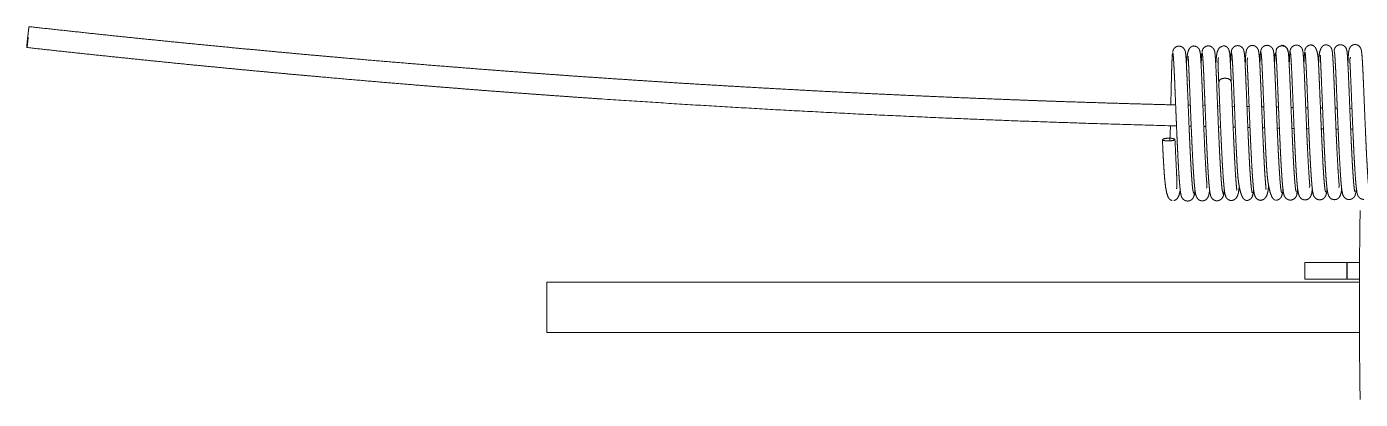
# Paper-space layout 'A3_1' of a CAD drawing. Header units: millimetres. Extents: x 0 to 420, y 0 to 297.
# Drawn here: x 267.99 to 299.79, y 137.01 to 145.9 of the extents above; entities that cross this region are included whole.
import ezdxf

# ---------------------------------------------------------------- set-up
doc = ezdxf.new("R2010")
doc.units = ezdxf.units.MM
doc.layers.add('170', color=7, linetype='Continuous', true_color=0xffffff)

psp = doc.layouts.new('A3_1')

# ---------------------------------------------------------------- linework, layer by layer
at = {"layer": '170', "color": 155, "linetype": 'Continuous', "lineweight": 13}
for p, q in [((298.473, 145.337), (298.471, 145.339)), ((299.17, 145.339), (299.17, 145.339)), ((295.323, 145.308), (295.321, 145.311)), ((296.02, 145.312), (296.02, 145.312)), ((297.421, 145.273), (297.418, 145.303)), ((297.76, 145.271), (297.756, 145.227)), ((297.761, 145.214), (297.768, 145.27)), ((297.771, 145.275), (297.776, 145.265)), ((298.067, 145.325), (298.066, 145.328)), ((298.124, 145.263), (298.117, 145.309)), ((295.737, 144.024), (295.686, 144.025)), ((296.088, 144.015), (296.037, 144.016)), ((296.438, 144.007), (296.387, 144.008)), ((296.789, 143.999), (296.737, 144.001)), ((297.49, 143.985), (297.438, 143.986)), ((297.84, 143.979), (297.789, 143.98)), ((298.19, 143.972), (298.139, 143.973)), ((298.54, 143.967), (298.49, 143.967)), ((298.891, 143.961), (298.84, 143.962)), ((299.241, 143.956), (299.19, 143.957)), ((299.592, 143.951), (299.54, 143.952)), ((295.261, 143.537), (295.251, 143.175)), ((295.707, 143.524), (295.758, 143.523)), ((296.057, 143.516), (296.109, 143.515)), ((296.408, 143.508), (296.459, 143.506)), ((296.758, 143.5), (296.81, 143.499)), ((297.109, 143.493), (297.16, 143.492)), ((297.459, 143.486), (297.511, 143.485)), ((297.809, 143.479), (297.86, 143.478)), ((298.159, 143.473), (298.211, 143.472)), ((298.51, 143.467), (298.555, 143.466)), ((298.86, 143.462), (298.912, 143.461)), ((299.211, 143.457), (299.262, 143.456)), ((299.561, 143.452), (299.612, 143.451)), ((296.514, 141.933), (296.517, 141.902)), ((299.661, 141.884), (299.663, 141.883)), ((299.686, 141.941), (299.698, 142.04)), ((298.47, 139.874), (298.47, 140.274)), ((299.268, 140.274), (298.668, 140.274)), ((299.468, 140.274), (299.468, 139.874)), ((299.47, 140.274), (299.477, 140.274)), ((299.478, 139.874), (299.478, 140.274)), ((299.678, 140.274), (299.773, 140.274)), ((299.771, 139.808), (280.394, 139.808)), ((299.268, 139.874), (298.668, 139.874)), ((299.477, 139.874), (299.47, 139.874)), ((299.771, 139.874), (299.678, 139.874)), ((280.394, 138.607), (299.771, 138.607))]:
    psp.add_line(p, q, dxfattribs=at)
for points, knots in [([(268.014, 145.651), (268.02, 145.697), (268.025, 145.743), (268.03, 145.787), (268.035, 145.827), (268.039, 145.859), (268.041, 145.882), (268.043, 145.895), (268.044, 145.899)], [0, 0, 0.185729, 0.369383, 0.546938, 0.706613, 0.836159, 0.929338, 0.982984, 1, 1]), ([(295.387, 144.032), (294.928, 144.045), (294.419, 144.059), (293.91, 144.074), (293.303, 144.093), (292.696, 144.113), (291.986, 144.138), (291.276, 144.165), (290.12, 144.211), (288.965, 144.262), (287.872, 144.314), (286.779, 144.369), (285.75, 144.425), (284.721, 144.484), (283.754, 144.542), (282.787, 144.604), (281.882, 144.664), (280.977, 144.726), (280.66, 144.749), (279.99, 144.797), (279.637, 144.824), (279.219, 144.855), (278.802, 144.887), (278.32, 144.925), (277.839, 144.963), (277.292, 145.007), (276.746, 145.053), (276.136, 145.104), (275.526, 145.157), (274.724, 145.228), (273.922, 145.301), (273.031, 145.385), (272.141, 145.471), (271.161, 145.569), (270.181, 145.669), (269.113, 145.783), (268.044, 145.899)], [0, 0, 0.016756, 0.035324, 0.053892, 0.076046, 0.098201, 0.124121, 0.15004, 0.192227, 0.234414, 0.274322, 0.314229, 0.351823, 0.389417, 0.424753, 0.46009, 0.49319, 0.52629, 0.537884, 0.562387, 0.575297, 0.590565, 0.605834, 0.623461, 0.641088, 0.661074, 0.68106, 0.703405, 0.72575, 0.755114, 0.784477, 0.81712, 0.849761, 0.885681, 0.921601, 0.9608, 1, 1]), ([(267.989, 145.402), (267.99, 145.42), (267.992, 145.443), (267.996, 145.475), (268, 145.515), (268.004, 145.559), (268.009, 145.605), (268.014, 145.651)], [0, 0, 0.070026, 0.163039, 0.292529, 0.452275, 0.629991, 0.81392, 1, 1]), ([(267.989, 145.402), (269.009, 145.291), (270.03, 145.183), (270.951, 145.088), (271.873, 144.995), (272.695, 144.915), (273.517, 144.837), (274.24, 144.77), (274.964, 144.705), (275.588, 144.65), (276.212, 144.596), (276.736, 144.552), (277.261, 144.508), (277.981, 144.45), (278.702, 144.393), (279.434, 144.337), (280.165, 144.283), (280.91, 144.23), (281.654, 144.178), (283.686, 144.046), (285.718, 143.926), (287.753, 143.819), (289.789, 143.725), (291.517, 143.655), (293.245, 143.595), (295.407, 143.532)], [0, 0, 0.03733, 0.074659, 0.10835, 0.142042, 0.172096, 0.202151, 0.228569, 0.254988, 0.277769, 0.300551, 0.319697, 0.338842, 0.365146, 0.39145, 0.418137, 0.444824, 0.471974, 0.499124, 0.573172, 0.647219, 0.721362, 0.795505, 0.858414, 0.921323, 1, 1]), ([(268.001, 145.402), (268.002, 145.42), (268.004, 145.443), (268.007, 145.475), (268.012, 145.515), (268.016, 145.559), (268.021, 145.605), (268.026, 145.651)], [0, 0, 0.070027, 0.163033, 0.292532, 0.452271, 0.629997, 0.813918, 1, 1]), ([(295.469, 145.435), (295.454, 145.435), (295.44, 145.433), (295.425, 145.429), (295.411, 145.424), (295.385, 145.41), (295.362, 145.391), (295.351, 145.38), (295.343, 145.369), (295.335, 145.356), (295.329, 145.342), (295.321, 145.314), (295.318, 145.284)], [0, 0, 0.062512, 0.124495, 0.187032, 0.24975, 0.375275, 0.500611, 0.563019, 0.625382, 0.687674, 0.749783, 0.873176, 1, 1]), ([(295.623, 145.268), (295.619, 145.303), (295.61, 145.334), (295.594, 145.363), (295.574, 145.388), (295.55, 145.409), (295.523, 145.424), (295.494, 145.432), (295.463, 145.435)], [0, 0, 0.135093, 0.262836, 0.390562, 0.516095, 0.640973, 0.761912, 0.879934, 1, 1]), ([(295.819, 145.439), (295.783, 145.432), (295.752, 145.416), (295.725, 145.39), (295.703, 145.356), (295.674, 145.275), (295.658, 145.178), (295.65, 145.077), (295.645, 144.967), (295.645, 144.966)], [0, 0, 0.066608, 0.1317, 0.199657, 0.273809, 0.431663, 0.610327, 0.79668, 0.996633, 1, 1]), ([(295.967, 145.29), (295.963, 145.32), (295.955, 145.348), (295.948, 145.362), (295.941, 145.374), (295.931, 145.386), (295.921, 145.397), (295.898, 145.415), (295.871, 145.428), (295.857, 145.433), (295.843, 145.437), (295.828, 145.438), (295.813, 145.439)], [0, 0, 0.126887, 0.250368, 0.312453, 0.37479, 0.437169, 0.499585, 0.624877, 0.750327, 0.813052, 0.87554, 0.937488, 1, 1]), ([(296.169, 145.442), (296.139, 145.439), (296.111, 145.431), (296.084, 145.417), (296.061, 145.398), (296.051, 145.387), (296.042, 145.375), (296.034, 145.362), (296.028, 145.349), (296.019, 145.32), (296.017, 145.29)], [0, 0, 0.126335, 0.249038, 0.373947, 0.499816, 0.562299, 0.624741, 0.687067, 0.749312, 0.872834, 1, 1]), ([(296.324, 145.266), (296.32, 145.303), (296.311, 145.336), (296.295, 145.366), (296.275, 145.393), (296.25, 145.414), (296.223, 145.43), (296.194, 145.439), (296.163, 145.442)], [0, 0, 0.138425, 0.268619, 0.397977, 0.523881, 0.647975, 0.767253, 0.882906, 1, 1]), ([(296.5, 145.432), (296.449, 145.411), (296.409, 145.369), (296.379, 145.296), (296.361, 145.205), (296.352, 145.115), (296.347, 145.02), (296.345, 144.971)], [0, 0, 0.105732, 0.217708, 0.369039, 0.548452, 0.722659, 0.905375, 1, 1]), ([(296.668, 145.297), (296.664, 145.327), (296.656, 145.355), (296.649, 145.368), (296.641, 145.381), (296.632, 145.393), (296.622, 145.403), (296.598, 145.422), (296.571, 145.435), (296.543, 145.443), (296.513, 145.446)], [0, 0, 0.12693, 0.250332, 0.312522, 0.374873, 0.437218, 0.499725, 0.625575, 0.750632, 0.87349, 1, 1]), ([(296.869, 145.448), (296.839, 145.445), (296.81, 145.436), (296.784, 145.422), (296.76, 145.402), (296.741, 145.379), (296.726, 145.352), (296.718, 145.323), (296.715, 145.292)], [0, 0, 0.125059, 0.246876, 0.370808, 0.496798, 0.621899, 0.746791, 0.870627, 1, 1]), ([(297.02, 145.295), (297.016, 145.326), (297.007, 145.355), (296.992, 145.381), (296.973, 145.404), (296.949, 145.423), (296.922, 145.437), (296.893, 145.445), (296.863, 145.448)], [0, 0, 0.129227, 0.253025, 0.377892, 0.50294, 0.628979, 0.752985, 0.874872, 1, 1]), ([(297.219, 145.451), (297.202, 145.45), (297.186, 145.448), (297.171, 145.444), (297.158, 145.438), (297.132, 145.423), (297.113, 145.406), (297.082, 145.359), (297.069, 145.309), (297.059, 145.236), (297.053, 145.151), (297.046, 144.975)], [0, 0, 0.030269, 0.058117, 0.086298, 0.11227, 0.165361, 0.210506, 0.312071, 0.403088, 0.534635, 0.687292, 1, 1]), ([(297.54, 142.013), (297.543, 142.027), (297.538, 142.081), (297.531, 142.165), (297.523, 142.268), (297.514, 142.39), (297.506, 142.523), (297.498, 142.671), (297.49, 142.824), (297.482, 142.986), (297.474, 143.152), (297.466, 143.323), (297.459, 143.497), (297.444, 143.846), (297.431, 144.184), (297.417, 144.504), (297.411, 144.653), (297.404, 144.799), (297.398, 144.931), (297.391, 145.054), (297.384, 145.158), (297.376, 145.24), (297.366, 145.311), (297.352, 145.36), (297.32, 145.407), (297.3, 145.424), (297.275, 145.439), (297.261, 145.444), (297.246, 145.448), (297.23, 145.45), (297.213, 145.451)], [0, 0, 0.004189, 0.019532, 0.04327, 0.072676, 0.107186, 0.144937, 0.186874, 0.230246, 0.276288, 0.323407, 0.371893, 0.421182, 0.52015, 0.616051, 0.706561, 0.748888, 0.790185, 0.82775, 0.862615, 0.892092, 0.915588, 0.935899, 0.950276, 0.966468, 0.973681, 0.982143, 0.986281, 0.990761, 0.995194, 1, 1]), ([(297.569, 145.455), (297.538, 145.451), (297.51, 145.442), (297.483, 145.428), (297.459, 145.408), (297.44, 145.383), (297.425, 145.355), (297.417, 145.325), (297.413, 145.292)], [0, 0, 0.122755, 0.242923, 0.365353, 0.490886, 0.616057, 0.742316, 0.867893, 1, 1]), ([(297.721, 145.297), (297.717, 145.329), (297.708, 145.359), (297.693, 145.386), (297.673, 145.41), (297.649, 145.429), (297.622, 145.443), (297.593, 145.452), (297.563, 145.455)], [0, 0, 0.131231, 0.256296, 0.382131, 0.507311, 0.63298, 0.755956, 0.876541, 1, 1]), ([(297.777, 145.262), (297.791, 145.372), (297.846, 145.426), (297.92, 145.447)], [0, 0, 0.416301, 0.707712, 1, 1]), ([(298.063, 145.304), (298.06, 145.334), (298.052, 145.363), (298.045, 145.376), (298.038, 145.389), (298.029, 145.401), (298.019, 145.412), (297.995, 145.431), (297.969, 145.445), (297.941, 145.453), (297.911, 145.456)], [0, 0, 0.128046, 0.252536, 0.315036, 0.377592, 0.440171, 0.502717, 0.628342, 0.752877, 0.874709, 1, 1]), ([(297.92, 145.447), (297.92, 145.447), (297.995, 145.428), (298.051, 145.374), (298.071, 145.308)], [0, 0, 0.000092, 0.346204, 0.691487, 1, 1]), ([(298.269, 145.46), (298.238, 145.457), (298.209, 145.447), (298.182, 145.432), (298.158, 145.411), (298.139, 145.385), (298.124, 145.355), (298.115, 145.324), (298.112, 145.289)], [0, 0, 0.119393, 0.23693, 0.357513, 0.482174, 0.607731, 0.735815, 0.864079, 1, 1]), ([(298.417, 145.312), (298.414, 145.342), (298.405, 145.37), (298.398, 145.383), (298.391, 145.396), (298.382, 145.407), (298.371, 145.418), (298.348, 145.436), (298.321, 145.45), (298.307, 145.455), (298.292, 145.458), (298.278, 145.46), (298.263, 145.46)], [0, 0, 0.126775, 0.250123, 0.312205, 0.374508, 0.436898, 0.499299, 0.624659, 0.750158, 0.812922, 0.875452, 0.937443, 1, 1]), ([(298.573, 142.066), (298.584, 142.091), (298.584, 142.133), (298.579, 142.197), (298.573, 142.276), (298.567, 142.369), (298.554, 142.562), (298.542, 142.782), (298.532, 142.994), (298.521, 143.218), (298.512, 143.428), (298.507, 143.551), (298.495, 143.827), (298.482, 144.155), (298.467, 144.514), (298.46, 144.689), (298.451, 144.869), (298.443, 145.024), (298.435, 145.164), (298.427, 145.265), (298.423, 145.302), (298.419, 145.326), (298.413, 145.339)], [0, 0, 0.008326, 0.021392, 0.040871, 0.065077, 0.093365, 0.152405, 0.2194, 0.284018, 0.352387, 0.416332, 0.453906, 0.538215, 0.638236, 0.747674, 0.800953, 0.855853, 0.903233, 0.946049, 0.976769, 0.98808, 0.995585, 1, 1]), ([(298.619, 145.464), (298.604, 145.463), (298.589, 145.461), (298.575, 145.457), (298.561, 145.452), (298.535, 145.438), (298.511, 145.419), (298.501, 145.409), (298.492, 145.397), (298.485, 145.384), (298.478, 145.371), (298.47, 145.343), (298.468, 145.312)], [0, 0, 0.062661, 0.124611, 0.187121, 0.249893, 0.375364, 0.500782, 0.56313, 0.625519, 0.687784, 0.749902, 0.873267, 1, 1]), ([(298.966, 141.962), (298.959, 141.97), (298.953, 141.991), (298.948, 142.023), (298.937, 142.113), (298.926, 142.239), (298.916, 142.374), (298.906, 142.531), (298.898, 142.678), (298.89, 142.838), (298.883, 142.975), (298.876, 143.117), (298.871, 143.239), (298.865, 143.363), (298.855, 143.597), (298.845, 143.831), (298.837, 144.044), (298.827, 144.269), (298.817, 144.514), (298.812, 144.644), (298.806, 144.765), (298.801, 144.889), (298.795, 145.002), (298.789, 145.11), (298.779, 145.211), (298.761, 145.304), (298.73, 145.383), (298.708, 145.416), (298.681, 145.441), (298.649, 145.457), (298.613, 145.464)], [0, 0, 0.003115, 0.008996, 0.018179, 0.043347, 0.078581, 0.116426, 0.16032, 0.20143, 0.24593, 0.284107, 0.3238, 0.357899, 0.392608, 0.457781, 0.523086, 0.582516, 0.645336, 0.713715, 0.749984, 0.783787, 0.818295, 0.849879, 0.880253, 0.908329, 0.934913, 0.958445, 0.969611, 0.97992, 0.989835, 1, 1]), ([(298.969, 145.467), (298.933, 145.46), (298.901, 145.443), (298.875, 145.417), (298.853, 145.383), (298.823, 145.302), (298.807, 145.206), (298.795, 144.998)], [0, 0, 0.067229, 0.133065, 0.201691, 0.276626, 0.435871, 0.616752, 1, 1]), ([(299.118, 145.318), (299.115, 145.348), (299.106, 145.376), (299.099, 145.389), (299.091, 145.402), (299.082, 145.414), (299.072, 145.425), (299.048, 145.443), (299.021, 145.456), (298.993, 145.464), (298.963, 145.467)], [0, 0, 0.127032, 0.250497, 0.312671, 0.374999, 0.43744, 0.499876, 0.625838, 0.750803, 0.87359, 1, 1]), ([(299.277, 142.065), (299.286, 142.082), (299.286, 142.119), (299.282, 142.177), (299.276, 142.252), (299.269, 142.34), (299.257, 142.527), (299.245, 142.741), (299.234, 142.949), (299.224, 143.171), (299.219, 143.274), (299.214, 143.379), (299.204, 143.626), (299.191, 143.93), (299.177, 144.281), (299.169, 144.472), (299.162, 144.65), (299.153, 144.835), (299.145, 144.996), (299.137, 145.142), (299.129, 145.25), (299.125, 145.291), (299.121, 145.32), (299.114, 145.341)], [0, 0, 0.005786, 0.017071, 0.034619, 0.057441, 0.084417, 0.141434, 0.206761, 0.2703, 0.337905, 0.369464, 0.401416, 0.476496, 0.569426, 0.676177, 0.734449, 0.788805, 0.845133, 0.894141, 0.938933, 0.971844, 0.984454, 0.993302, 1, 1]), ([(299.319, 145.47), (299.289, 145.467), (299.261, 145.458), (299.234, 145.444), (299.211, 145.425), (299.191, 145.402), (299.177, 145.376), (299.169, 145.348), (299.166, 145.317)], [0, 0, 0.126241, 0.248846, 0.373518, 0.499725, 0.624776, 0.748934, 0.87201, 1, 1]), ([(299.47, 145.316), (299.466, 145.347), (299.457, 145.376), (299.443, 145.403), (299.423, 145.426), (299.399, 145.445), (299.372, 145.459), (299.343, 145.467), (299.313, 145.47)], [0, 0, 0.129597, 0.253623, 0.378653, 0.503755, 0.629685, 0.753453, 0.875137, 1, 1]), ([(299.666, 141.956), (299.657, 141.979), (299.648, 142.027), (299.64, 142.094), (299.631, 142.181), (299.624, 142.276), (299.616, 142.386), (299.609, 142.494), (299.602, 142.611), (299.596, 142.721), (299.59, 142.837), (299.585, 142.94), (299.58, 143.047), (299.575, 143.138), (299.571, 143.23), (299.564, 143.401), (299.559, 143.507), (299.549, 143.739), (299.538, 144.01), (299.526, 144.31), (299.52, 144.46), (299.513, 144.62), (299.507, 144.767), (299.5, 144.915), (299.493, 145.044), (299.486, 145.161), (299.48, 145.25), (299.473, 145.312), (299.467, 145.338)], [0, 0, 0.007267, 0.021855, 0.041666, 0.067457, 0.095616, 0.12794, 0.159938, 0.194653, 0.22708, 0.261224, 0.291707, 0.323182, 0.350083, 0.377474, 0.427896, 0.458997, 0.52761, 0.607632, 0.696045, 0.740483, 0.787578, 0.8311, 0.874783, 0.912889, 0.947543, 0.973836, 0.992216, 1, 1]), ([(299.669, 145.473), (299.653, 145.472), (299.639, 145.47), (299.625, 145.467), (299.613, 145.462), (299.589, 145.449), (299.57, 145.435), (299.539, 145.395), (299.524, 145.355), (299.513, 145.299), (299.507, 145.238), (299.502, 145.158), (299.498, 145.063), (299.495, 145)], [0, 0, 0.027483, 0.053108, 0.078902, 0.102956, 0.151671, 0.193812, 0.284394, 0.361695, 0.463376, 0.573538, 0.717329, 0.887325, 1, 1]), ([(299.99, 142.036), (299.992, 142.049), (299.988, 142.1), (299.981, 142.181), (299.973, 142.282), (299.965, 142.401), (299.957, 142.532), (299.949, 142.678), (299.94, 142.829), (299.932, 142.99), (299.925, 143.155), (299.917, 143.325), (299.91, 143.499), (299.895, 143.848), (299.881, 144.188), (299.868, 144.51), (299.861, 144.66), (299.855, 144.808), (299.848, 144.942), (299.841, 145.068), (299.834, 145.175), (299.827, 145.26), (299.816, 145.333), (299.802, 145.382), (299.77, 145.43), (299.75, 145.446), (299.724, 145.461), (299.711, 145.466), (299.695, 145.47), (299.68, 145.472), (299.663, 145.473)], [0, 0, 0.00384, 0.018451, 0.041371, 0.070107, 0.103922, 0.141159, 0.182454, 0.225316, 0.270889, 0.317728, 0.366049, 0.415307, 0.514402, 0.610765, 0.70194, 0.744576, 0.786419, 0.824551, 0.860309, 0.890692, 0.914966, 0.935793, 0.950297, 0.966495, 0.973692, 0.982149, 0.986277, 0.99076, 0.995193, 1, 1]), ([(295.31, 145.258), (295.3, 145.083), (295.296, 144.97), (295.291, 144.838), (295.288, 144.709), (295.284, 144.568), (295.281, 144.439), (295.278, 144.303), (295.273, 144.065), (295.272, 144.037)], [0, 0, 0.143689, 0.236154, 0.344233, 0.449905, 0.565508, 0.671144, 0.782334, 0.976768, 1, 1]), ([(295.322, 145.266), (295.327, 145.24), (295.332, 145.19), (295.337, 145.123), (295.343, 145.036), (295.348, 144.941), (295.353, 144.832), (295.358, 144.723), (295.364, 144.606), (295.368, 144.496), (295.373, 144.38), (295.382, 144.171), (295.389, 143.989), (295.396, 143.819), (295.405, 143.609), (295.415, 143.358), (295.422, 143.213), (295.428, 143.07), (295.436, 142.913), (295.443, 142.761), (295.452, 142.601), (295.461, 142.453), (295.47, 142.303), (295.48, 142.173), (295.491, 142.053), (295.501, 141.96), (295.513, 141.893), (295.524, 141.862)], [0, 0, 0.007603, 0.02237, 0.042066, 0.067632, 0.095531, 0.127638, 0.159458, 0.193967, 0.226179, 0.260042, 0.321346, 0.374912, 0.424662, 0.486243, 0.560071, 0.602545, 0.644276, 0.690547, 0.734966, 0.782052, 0.82562, 0.869415, 0.90778, 0.943185, 0.97054, 0.990335, 1, 1]), ([(295.818, 141.925), (295.8, 141.985), (295.79, 142.06), (295.78, 142.162), (295.772, 142.274), (295.763, 142.403), (295.755, 142.531), (295.747, 142.67), (295.74, 142.797), (295.734, 142.931), (295.728, 143.047), (295.723, 143.165), (295.714, 143.366), (295.705, 143.571), (295.698, 143.753), (295.687, 144.018), (295.679, 144.214), (295.668, 144.465), (295.663, 144.598), (295.656, 144.752), (295.649, 144.891), (295.642, 145.034), (295.635, 145.148), (295.631, 145.198), (295.628, 145.239), (295.624, 145.271), (295.62, 145.292)], [0, 0, 0.018639, 0.040918, 0.07126, 0.104488, 0.14305, 0.18084, 0.222081, 0.259883, 0.299593, 0.333875, 0.369038, 0.428756, 0.489496, 0.543504, 0.622027, 0.680191, 0.754379, 0.793885, 0.839684, 0.880884, 0.923214, 0.957017, 0.972044, 0.98409, 0.993753, 1, 1]), ([(295.691, 145.191), (295.688, 145.182), (295.688, 145.163), (295.689, 145.136), (295.693, 145.056), (295.698, 144.956), (295.704, 144.835), (295.71, 144.702), (295.716, 144.554), (295.729, 144.242), (295.742, 143.909), (295.757, 143.563), (295.764, 143.389), (295.772, 143.217), (295.779, 143.049), (295.787, 142.887), (295.795, 142.727), (295.803, 142.576), (295.812, 142.43), (295.821, 142.296), (295.831, 142.171), (295.841, 142.063), (295.851, 141.974), (295.865, 141.897), (295.883, 141.841), (295.917, 141.79), (295.938, 141.771), (295.964, 141.756), (295.993, 141.747), (296.028, 141.743)], [0, 0, 0.002649, 0.008027, 0.015774, 0.038241, 0.066552, 0.100803, 0.138369, 0.180186, 0.268387, 0.362297, 0.460068, 0.509142, 0.557639, 0.605039, 0.650945, 0.696079, 0.738667, 0.780058, 0.81781, 0.853217, 0.883813, 0.909178, 0.931394, 0.947813, 0.96518, 0.973035, 0.981731, 0.990228, 1, 1]), ([(296.122, 142.045), (296.134, 142.075), (296.134, 142.12), (296.129, 142.186), (296.122, 142.266), (296.116, 142.36), (296.104, 142.556), (296.092, 142.777), (296.081, 142.991), (296.071, 143.216), (296.066, 143.321), (296.056, 143.549), (296.045, 143.826), (296.031, 144.152), (296.017, 144.51), (296.009, 144.684), (296.001, 144.862), (295.993, 145.015), (295.984, 145.152), (295.977, 145.249), (295.972, 145.285), (295.968, 145.308), (295.963, 145.32)], [0, 0, 0.009879, 0.023682, 0.043817, 0.068355, 0.096971, 0.156605, 0.224187, 0.289338, 0.358051, 0.389917, 0.459638, 0.543772, 0.64337, 0.752312, 0.805368, 0.859783, 0.906439, 0.948192, 0.977896, 0.988863, 0.996081, 1, 1]), ([(296.011, 145.268), (296.008, 145.241), (296.003, 145.16), (295.998, 145.05), (295.995, 144.971)], [0, 0, 0.090729, 0.365828, 0.736628, 1, 1]), ([(296.02, 145.273), (296.025, 145.256), (296.03, 145.215), (296.035, 145.156), (296.041, 145.076), (296.046, 144.988), (296.051, 144.885), (296.056, 144.782), (296.061, 144.669), (296.066, 144.562), (296.07, 144.449), (296.079, 144.244), (296.086, 144.064), (296.093, 143.896), (296.102, 143.688), (296.112, 143.436), (296.119, 143.29), (296.125, 143.147), (296.132, 142.987), (296.14, 142.833), (296.149, 142.668), (296.157, 142.515), (296.167, 142.36), (296.176, 142.224), (296.187, 142.096), (296.198, 141.995), (296.209, 141.919), (296.22, 141.876)], [0, 0, 0.005159, 0.017441, 0.034915, 0.05827, 0.084171, 0.114437, 0.144858, 0.178165, 0.209492, 0.242568, 0.302823, 0.355755, 0.405112, 0.466478, 0.540471, 0.583261, 0.625444, 0.672443, 0.717815, 0.766207, 0.811287, 0.856797, 0.896985, 0.934605, 0.964397, 0.987142, 1, 1]), ([(296.517, 141.937), (296.501, 141.982), (296.492, 142.048), (296.482, 142.143), (296.474, 142.248), (296.465, 142.373), (296.457, 142.496), (296.45, 142.631), (296.443, 142.755), (296.436, 142.887), (296.431, 143.001), (296.425, 143.118), (296.416, 143.318), (296.407, 143.522), (296.392, 143.885), (296.385, 144.055), (296.376, 144.28), (296.365, 144.559), (296.358, 144.717), (296.351, 144.861), (296.344, 145.009), (296.337, 145.129), (296.333, 145.184), (296.329, 145.229), (296.325, 145.266), (296.322, 145.291)], [0, 0, 0.0142, 0.034265, 0.062496, 0.093981, 0.130988, 0.167623, 0.207891, 0.245039, 0.284218, 0.318165, 0.353081, 0.412571, 0.473335, 0.581368, 0.631809, 0.698772, 0.781823, 0.828979, 0.871653, 0.915865, 0.951706, 0.967971, 0.981293, 0.992343, 1, 1]), ([(296.41, 145.16), (296.406, 145.153), (296.401, 145.133), (296.398, 145.106), (296.397, 145.062), (296.398, 145.007), (296.401, 144.929), (296.404, 144.838), (296.409, 144.718), (296.415, 144.582)], [0, 0, 0.015439, 0.049698, 0.09733, 0.17267, 0.26715, 0.401881, 0.559293, 0.766037, 1, 1]), ([(296.714, 144.578), (296.709, 144.68), (296.705, 144.775), (296.697, 144.943), (296.69, 145.081), (296.682, 145.189), (296.676, 145.266), (296.664, 145.321)], [0, 0, 0.137368, 0.264319, 0.490355, 0.675115, 0.821396, 0.925442, 1, 1]), ([(296.718, 145.314), (296.713, 145.295), (296.708, 145.25), (296.704, 145.186), (296.7, 145.102), (296.695, 144.977)], [0, 0, 0.057172, 0.19104, 0.380007, 0.629595, 1, 1]), ([(296.72, 145.276), (296.731, 145.214), (296.737, 145.137), (296.744, 145.031), (296.75, 144.913), (296.756, 144.776), (296.762, 144.642), (296.769, 144.497), (296.78, 144.226), (296.79, 143.986), (296.809, 143.518), (296.82, 143.274), (296.83, 143.036), (296.836, 142.918), (296.842, 142.804), (296.848, 142.685), (296.854, 142.57), (296.863, 142.439), (296.873, 142.314), (296.889, 142.178), (296.909, 142.056), (296.939, 141.936), (296.975, 141.842), (296.998, 141.804), (297.023, 141.777), (297.04, 141.766), (297.058, 141.762)], [0, 0, 0.017571, 0.039069, 0.068809, 0.101826, 0.140319, 0.177901, 0.218697, 0.294516, 0.361811, 0.492976, 0.561425, 0.627955, 0.661023, 0.693076, 0.726425, 0.758601, 0.79554, 0.830582, 0.869016, 0.903588, 0.938227, 0.96629, 0.978883, 0.989056, 0.99479, 1, 1]), ([(297.215, 141.933), (297.207, 141.959), (297.198, 142.01), (297.189, 142.08), (297.181, 142.17), (297.173, 142.267), (297.165, 142.377), (297.158, 142.486), (297.151, 142.605), (297.145, 142.715), (297.139, 142.832), (297.134, 142.936), (297.129, 143.044), (297.125, 143.135), (297.12, 143.228), (297.113, 143.4), (297.104, 143.611), (297.093, 143.863), (297.082, 144.149), (297.069, 144.455), (297.062, 144.614), (297.056, 144.761), (297.049, 144.907), (297.043, 145.034), (297.036, 145.148), (297.029, 145.234), (297.022, 145.293), (297.016, 145.317)], [0, 0, 0.00802, 0.023441, 0.044159, 0.070762, 0.099401, 0.132069, 0.164292, 0.199261, 0.231925, 0.266323, 0.297072, 0.328769, 0.355832, 0.383341, 0.433902, 0.496269, 0.570697, 0.655039, 0.745301, 0.792113, 0.835397, 0.87869, 0.916218, 0.949905, 0.975162, 0.992756, 1, 1]), ([(297.105, 145.153), (297.092, 145.112), (297.093, 145.048), (297.098, 144.956), (297.103, 144.846), (297.109, 144.721), (297.114, 144.601), (297.125, 144.354), (297.134, 144.122), (297.143, 143.905), (297.157, 143.567), (297.167, 143.336), (297.172, 143.212), (297.178, 143.09), (297.185, 142.948), (297.192, 142.81), (297.2, 142.648), (297.209, 142.497), (297.219, 142.334), (297.23, 142.192), (297.242, 142.055), (297.255, 141.953), (297.262, 141.913), (297.268, 141.885), (297.282, 141.865)], [0, 0, 0.013188, 0.032724, 0.060634, 0.093857, 0.131656, 0.168185, 0.242982, 0.313535, 0.379177, 0.481704, 0.551899, 0.589385, 0.62625, 0.669557, 0.711391, 0.760502, 0.8062, 0.85571, 0.898972, 0.940625, 0.971746, 0.984055, 0.992775, 1, 1]), ([(297.416, 145.315), (297.411, 145.287), (297.406, 145.233), (297.402, 145.162), (297.398, 145.07), (297.395, 144.981)], [0, 0, 0.084546, 0.245584, 0.459407, 0.732725, 1, 1]), ([(297.421, 145.277), (297.43, 145.234), (297.436, 145.167), (297.442, 145.072), (297.448, 144.962), (297.454, 144.832), (297.46, 144.704), (297.466, 144.563), (297.472, 144.434), (297.482, 144.182), (297.496, 143.832), (297.506, 143.597), (297.516, 143.351), (297.527, 143.112), (297.533, 142.992), (297.538, 142.875), (297.545, 142.752), (297.551, 142.634), (297.56, 142.495), (297.57, 142.364), (297.586, 142.218), (297.607, 142.088), (297.637, 141.958), (297.674, 141.857), (297.697, 141.814), (297.722, 141.784), (297.739, 141.773), (297.756, 141.769)], [0, 0, 0.012324, 0.030981, 0.057975, 0.088716, 0.125212, 0.161384, 0.200995, 0.2372, 0.308048, 0.406418, 0.472446, 0.541333, 0.608692, 0.642381, 0.67518, 0.709703, 0.743104, 0.782112, 0.819106, 0.860227, 0.897202, 0.934621, 0.964915, 0.978532, 0.989328, 0.99496, 1, 1]), ([(297.917, 141.939), (297.908, 141.958), (297.9, 142.002), (297.891, 142.066), (297.883, 142.15), (297.875, 142.242), (297.868, 142.347), (297.861, 142.453), (297.854, 142.567), (297.848, 142.675), (297.842, 142.79), (297.836, 142.892), (297.831, 142.998), (297.827, 143.089), (297.823, 143.181), (297.815, 143.352), (297.811, 143.457), (297.801, 143.689), (297.79, 143.96), (297.784, 144.103), (297.771, 144.413), (297.764, 144.575), (297.758, 144.725), (297.751, 144.876), (297.744, 145.008), (297.737, 145.129), (297.731, 145.221), (297.724, 145.288), (297.718, 145.32)], [0, 0, 0.006081, 0.019498, 0.038429, 0.063302, 0.090453, 0.121733, 0.152836, 0.186812, 0.218734, 0.252485, 0.282769, 0.314071, 0.34086, 0.368146, 0.418432, 0.44946, 0.518018, 0.598128, 0.640223, 0.731815, 0.779614, 0.824046, 0.868736, 0.907789, 0.943294, 0.970495, 0.990363, 1, 1]), ([(297.758, 145.252), (297.752, 145.161), (297.747, 145.038), (297.745, 144.993)], [0, 0, 0.352072, 0.827192, 1, 1]), ([(297.781, 145.203), (297.772, 145.217), (297.763, 145.24), (297.759, 145.265)], [0, 0, 0.248439, 0.622014, 1, 1]), ([(297.776, 145.263), (297.781, 145.233), (297.786, 145.178), (297.79, 145.106), (297.796, 145.014), (297.801, 144.915), (297.806, 144.802), (297.811, 144.691), (297.821, 144.46), (297.83, 144.238), (297.838, 144.039), (297.845, 143.861), (297.853, 143.67), (297.863, 143.438), (297.868, 143.313), (297.875, 143.169), (297.881, 143.028), (297.889, 142.873), (297.896, 142.725), (297.905, 142.569), (297.914, 142.424), (297.924, 142.28), (297.933, 142.154), (297.944, 142.042), (297.955, 141.957), (297.966, 141.9), (297.978, 141.879)], [0, 0, 0.008879, 0.025136, 0.046488, 0.073667, 0.102913, 0.136143, 0.16885, 0.237065, 0.302392, 0.361165, 0.413802, 0.470192, 0.538485, 0.575422, 0.617815, 0.659299, 0.705072, 0.748766, 0.795016, 0.837649, 0.880319, 0.917341, 0.950736, 0.975771, 0.992979, 1, 1]), ([(298.268, 141.95), (298.25, 142.004), (298.241, 142.075), (298.231, 142.173), (298.222, 142.283), (298.213, 142.412), (298.206, 142.538), (298.198, 142.676), (298.191, 142.802), (298.185, 142.934), (298.179, 143.049), (298.174, 143.167), (298.165, 143.368), (298.156, 143.573), (298.148, 143.755), (298.137, 144.021), (298.129, 144.218), (298.119, 144.471), (298.113, 144.606), (298.106, 144.763), (298.099, 144.905), (298.091, 145.054), (298.084, 145.174), (298.08, 145.229), (298.076, 145.273), (298.071, 145.309), (298.067, 145.332)], [0, 0, 0.016701, 0.037822, 0.067091, 0.099642, 0.137617, 0.174906, 0.215567, 0.252776, 0.29194, 0.325805, 0.36062, 0.419914, 0.480301, 0.534155, 0.612605, 0.670876, 0.745423, 0.785198, 0.831596, 0.873611, 0.917502, 0.953126, 0.969188, 0.98222, 0.992871, 1, 1]), ([(298.114, 145.312), (298.109, 145.276), (298.105, 145.214), (298.101, 145.135), (298.097, 145.037), (298.095, 144.986)], [0, 0, 0.112044, 0.302051, 0.54298, 0.844199, 1, 1]), ([(298.123, 145.272), (298.125, 145.269), (298.128, 145.254), (298.132, 145.226), (298.138, 145.143), (298.145, 145.019), (298.152, 144.882), (298.16, 144.72), (298.166, 144.569), (298.179, 144.267), (298.19, 143.985), (298.202, 143.699), (298.214, 143.402), (298.221, 143.253), (298.228, 143.103), (298.235, 142.958), (298.242, 142.814), (298.249, 142.677), (298.256, 142.545), (298.264, 142.421), (298.272, 142.303), (298.28, 142.197), (298.289, 142.102), (298.298, 142.019), (298.308, 141.953), (298.322, 141.893), (298.341, 141.848), (298.374, 141.805), (298.394, 141.79), (298.419, 141.777), (298.446, 141.77), (298.478, 141.766)], [0, 0, 0.000984, 0.005232, 0.013057, 0.036338, 0.07081, 0.108896, 0.153708, 0.195607, 0.279628, 0.357995, 0.437458, 0.519935, 0.561267, 0.602871, 0.643333, 0.68324, 0.721286, 0.758168, 0.792609, 0.825239, 0.854727, 0.881453, 0.904563, 0.923064, 0.940106, 0.953756, 0.968699, 0.975804, 0.983587, 0.99129, 1, 1]), ([(298.46, 145.285), (298.45, 145.11), (298.445, 144.995)], [0, 0, 0.605665, 1, 1]), ([(298.471, 145.294), (298.476, 145.27), (298.482, 145.221), (298.487, 145.154), (298.492, 145.068), (298.498, 144.973), (298.503, 144.863), (298.508, 144.755), (298.513, 144.638), (298.518, 144.529), (298.523, 144.414), (298.531, 144.205), (298.539, 144.023), (298.546, 143.853), (298.554, 143.643), (298.565, 143.391), (298.571, 143.246), (298.578, 143.104), (298.585, 142.946), (298.593, 142.795), (298.601, 142.634), (298.61, 142.486), (298.62, 142.336), (298.63, 142.205), (298.64, 142.084), (298.651, 141.99), (298.662, 141.923), (298.673, 141.892)], [0, 0, 0.007245, 0.02178, 0.041379, 0.066891, 0.09476, 0.126791, 0.158492, 0.192868, 0.224959, 0.258728, 0.319917, 0.373488, 0.42328, 0.484918, 0.558822, 0.601326, 0.64309, 0.689378, 0.733797, 0.780943, 0.824611, 0.868624, 0.907257, 0.942864, 0.970374, 0.990298, 1, 1]), ([(298.84, 145.22), (298.837, 145.212), (298.837, 145.193), (298.839, 145.166), (298.843, 145.087), (298.848, 144.987), (298.853, 144.866), (298.859, 144.734), (298.865, 144.587), (298.878, 144.275), (298.892, 143.943), (298.906, 143.597), (298.914, 143.423), (298.921, 143.251), (298.929, 143.083), (298.937, 142.92), (298.945, 142.76), (298.953, 142.61), (298.962, 142.463), (298.971, 142.328), (298.981, 142.202), (298.991, 142.093), (299.001, 142.004), (299.015, 141.926), (299.033, 141.871), (299.067, 141.819), (299.087, 141.8), (299.114, 141.785), (299.143, 141.777), (299.177, 141.772)], [0, 0, 0.002535, 0.007811, 0.015469, 0.03781, 0.066065, 0.100183, 0.137555, 0.179131, 0.267012, 0.360871, 0.458728, 0.507837, 0.556397, 0.603834, 0.649763, 0.694919, 0.737532, 0.779082, 0.817054, 0.852718, 0.883564, 0.909099, 0.931361, 0.947796, 0.965138, 0.973006, 0.981715, 0.990221, 1, 1]), ([(299.17, 145.301), (299.175, 145.287), (299.18, 145.247), (299.185, 145.188), (299.19, 145.108), (299.195, 145.02), (299.201, 144.917), (299.206, 144.814), (299.211, 144.702), (299.215, 144.596), (299.22, 144.484), (299.228, 144.28), (299.232, 144.191), (299.239, 144.016), (299.247, 143.828), (299.251, 143.723), (299.262, 143.471), (299.268, 143.325), (299.274, 143.181), (299.282, 143.022), (299.289, 142.868), (299.298, 142.704), (299.307, 142.55), (299.316, 142.394), (299.326, 142.256), (299.337, 142.127), (299.347, 142.026), (299.358, 141.949), (299.37, 141.908)], [0, 0, 0.004427, 0.016296, 0.033688, 0.05711, 0.083163, 0.113454, 0.1437, 0.176769, 0.207835, 0.240723, 0.300792, 0.327018, 0.378403, 0.433972, 0.46487, 0.539052, 0.58189, 0.624129, 0.671104, 0.71639, 0.764799, 0.80999, 0.85592, 0.896654, 0.934616, 0.964587, 0.98738, 1, 1]), ([(299.559, 145.171), (299.544, 145.139), (299.542, 145.092), (299.545, 145.022), (299.55, 144.939), (299.554, 144.843), (299.563, 144.644), (299.573, 144.421), (299.581, 144.207), (299.595, 143.877), (299.604, 143.649), (299.616, 143.374), (299.623, 143.224), (299.631, 143.048), (299.639, 142.879), (299.649, 142.692), (299.659, 142.519), (299.671, 142.34), (299.683, 142.187), (299.696, 142.047), (299.71, 141.948), (299.717, 141.912), (299.724, 141.889), (299.736, 141.877)], [0, 0, 0.010491, 0.024906, 0.045913, 0.071077, 0.100235, 0.160336, 0.227911, 0.292551, 0.39218, 0.461203, 0.54448, 0.589991, 0.643136, 0.694374, 0.750933, 0.803312, 0.857334, 0.903922, 0.946166, 0.976446, 0.987589, 0.995008, 1, 1]), ([(296.415, 144.582), (296.43, 144.222), (296.447, 143.805), (296.456, 143.578), (296.466, 143.351), (296.477, 143.117), (296.488, 142.892), (296.499, 142.671), (296.511, 142.47), (296.523, 142.283), (296.536, 142.125), (296.549, 141.995), (296.563, 141.904), (296.587, 141.847)], [0, 0, 0.131136, 0.283446, 0.366274, 0.449057, 0.534264, 0.61629, 0.696784, 0.770379, 0.838612, 0.896366, 0.944018, 0.977478, 1, 1]), ([(296.418, 144.565), (296.433, 144.627), (296.488, 144.659), (296.562, 144.671)], [0, 0, 0.312604, 0.625976, 1, 1]), ([(296.562, 144.671), (296.562, 144.671), (296.637, 144.66), (296.693, 144.629), (296.713, 144.578)], [0, 0, 0.000106, 0.390056, 0.719065, 1, 1]), ([(296.842, 142.003), (296.843, 142.004), (296.843, 142.029), (296.838, 142.076), (296.83, 142.16), (296.822, 142.265), (296.811, 142.425), (296.801, 142.611), (296.794, 142.729), (296.788, 142.854), (296.781, 142.996), (296.774, 143.145), (296.767, 143.31), (296.759, 143.478), (296.744, 143.843), (296.729, 144.221), (296.714, 144.587)], [0, 0, 0.000788, 0.010434, 0.028673, 0.061261, 0.102004, 0.163854, 0.235818, 0.281476, 0.329715, 0.384925, 0.442264, 0.506231, 0.571337, 0.712461, 0.85852, 1, 1]), ([(295.222, 143.24), (295.222, 143.24), (295.148, 143.235), (295.092, 143.222), (295.072, 143.205), (295.091, 143.189), (295.146, 143.177), (295.22, 143.173), (295.22, 143.173)], [0, 0, 0.000132, 0.238986, 0.420398, 0.503707, 0.583787, 0.762266, 0.999934, 1, 1]), ([(295.072, 143.205), (295.081, 143.016), (295.089, 142.836), (295.098, 142.675), (295.107, 142.523), (295.116, 142.391), (295.126, 142.268), (295.137, 142.163), (295.149, 142.067), (295.176, 141.92), (295.218, 141.814), (295.258, 141.772), (295.307, 141.752)], [0, 0, 0.124621, 0.243834, 0.349955, 0.450534, 0.53815, 0.619457, 0.688926, 0.75298, 0.851389, 0.92703, 0.965058, 1, 1]), ([(295.22, 143.173), (295.295, 143.179), (295.351, 143.191), (295.371, 143.208), (295.352, 143.224), (295.297, 143.236), (295.222, 143.24)], [0, 0, 0.238941, 0.420419, 0.503708, 0.583768, 0.762311, 1, 1]), ([(295.406, 142.034), (295.409, 142.039), (295.416, 142.06), (295.418, 142.091), (295.419, 142.144), (295.418, 142.211), (295.414, 142.309), (295.408, 142.424), (295.392, 142.754), (295.382, 142.972), (295.371, 143.209)], [0, 0, 0.004508, 0.023227, 0.049716, 0.094536, 0.151435, 0.234837, 0.333209, 0.613582, 0.798483, 1, 1]), ([(295.342, 141.75), (295.394, 141.771), (295.435, 141.812), (295.468, 141.881), (295.49, 141.969), (295.497, 142.015)], [0, 0, 0.170396, 0.347884, 0.58227, 0.85797, 1, 1]), ([(295.514, 141.903), (295.519, 141.87), (295.528, 141.839), (295.544, 141.811), (295.565, 141.786), (295.589, 141.766), (295.617, 141.752), (295.646, 141.743), (295.677, 141.74)], [0, 0, 0.132453, 0.258364, 0.38485, 0.510126, 0.635557, 0.757773, 0.8777, 1, 1]), ([(295.672, 141.74), (295.703, 141.743), (295.732, 141.752), (295.759, 141.767), (295.783, 141.787), (295.803, 141.812), (295.818, 141.839), (295.827, 141.869), (295.831, 141.902)], [0, 0, 0.123596, 0.244441, 0.367505, 0.493214, 0.618453, 0.744253, 0.869065, 1, 1]), ([(295.82, 141.86), (295.831, 141.885), (295.842, 141.946), (295.848, 142.002)], [0, 0, 0.190025, 0.613414, 1, 1]), ([(296.022, 141.743), (296.053, 141.747), (296.08, 141.755), (296.105, 141.768), (296.124, 141.785), (296.157, 141.829), (296.175, 141.875), (296.188, 141.935), (296.197, 142.001), (296.197, 142.001)], [0, 0, 0.090872, 0.171201, 0.252726, 0.327038, 0.484618, 0.628004, 0.806919, 0.99997, 1, 1]), ([(296.212, 141.918), (296.216, 141.883), (296.227, 141.85), (296.242, 141.82), (296.263, 141.794), (296.289, 141.773), (296.316, 141.758), (296.346, 141.749), (296.378, 141.746)], [0, 0, 0.136148, 0.264659, 0.392906, 0.518391, 0.642948, 0.763284, 0.88073, 1, 1]), ([(296.372, 141.746), (296.403, 141.749), (296.432, 141.759), (296.459, 141.774), (296.484, 141.795), (296.504, 141.82), (296.519, 141.849), (296.528, 141.88), (296.532, 141.914)], [0, 0, 0.121835, 0.241245, 0.363272, 0.488563, 0.613944, 0.74074, 0.867051, 1, 1]), ([(296.523, 141.871), (296.533, 141.897), (296.541, 141.948), (296.549, 142.012)], [0, 0, 0.190729, 0.551693, 1, 1]), ([(296.568, 141.904), (296.572, 141.872), (296.582, 141.844), (296.597, 141.817), (296.617, 141.794), (296.641, 141.775), (296.668, 141.761), (296.697, 141.753), (296.728, 141.75)], [0, 0, 0.128742, 0.252128, 0.376862, 0.501836, 0.628026, 0.752196, 0.87451, 1, 1]), ([(296.722, 141.75), (296.783, 141.77), (296.831, 141.81), (296.863, 141.867), (296.885, 141.938), (296.905, 142.087)], [0, 0, 0.154962, 0.303892, 0.461725, 0.638047, 1, 1]), ([(297.072, 141.753), (297.102, 141.756), (297.131, 141.765), (297.158, 141.779), (297.182, 141.799), (297.201, 141.822), (297.216, 141.849), (297.225, 141.878), (297.228, 141.909)], [0, 0, 0.125656, 0.248018, 0.372301, 0.498464, 0.623508, 0.748152, 0.871462, 1, 1]), ([(297.212, 141.857), (297.235, 141.912), (297.247, 142.011)], [0, 0, 0.375016, 1, 1]), ([(297.268, 141.909), (297.272, 141.878), (297.281, 141.849), (297.297, 141.823), (297.316, 141.8), (297.341, 141.781), (297.368, 141.767), (297.397, 141.759), (297.427, 141.756)], [0, 0, 0.128658, 0.252028, 0.376704, 0.501723, 0.627887, 0.752093, 0.874455, 1, 1]), ([(297.422, 141.756), (297.484, 141.778), (297.533, 141.822), (297.565, 141.884), (297.587, 141.961), (297.605, 142.103)], [0, 0, 0.155573, 0.310091, 0.475757, 0.663996, 1, 1]), ([(297.772, 141.759), (297.802, 141.762), (297.831, 141.771), (297.858, 141.785), (297.882, 141.805), (297.902, 141.829), (297.916, 141.856), (297.925, 141.885), (297.928, 141.916)], [0, 0, 0.125291, 0.247374, 0.371381, 0.497468, 0.622575, 0.747417, 0.871019, 1, 1]), ([(297.915, 141.871), (297.938, 141.936), (297.947, 142.014)], [0, 0, 0.46519, 1, 1]), ([(297.966, 141.921), (297.97, 141.888), (297.98, 141.859), (297.995, 141.832), (298.016, 141.808), (298.04, 141.788), (298.068, 141.774), (298.097, 141.766), (298.128, 141.763)], [0, 0, 0.130228, 0.254616, 0.38009, 0.505203, 0.63109, 0.754489, 0.875818, 1, 1]), ([(298.122, 141.763), (298.153, 141.766), (298.182, 141.776), (298.209, 141.79), (298.233, 141.811), (298.253, 141.835), (298.268, 141.863), (298.277, 141.893), (298.281, 141.926)], [0, 0, 0.123251, 0.243902, 0.366808, 0.492435, 0.617639, 0.743647, 0.868694, 1, 1]), ([(298.271, 141.885), (298.281, 141.905), (298.29, 141.951), (298.298, 142.016)], [0, 0, 0.165946, 0.517251, 1, 1]), ([(298.472, 141.766), (298.506, 141.771), (298.535, 141.781), (298.561, 141.796), (298.582, 141.815), (298.614, 141.867), (298.631, 141.921), (298.648, 142.031)], [0, 0, 0.098219, 0.184066, 0.271395, 0.350855, 0.522888, 0.684028, 1, 1]), ([(298.664, 141.933), (298.668, 141.899), (298.678, 141.869), (298.694, 141.84), (298.714, 141.816), (298.739, 141.795), (298.767, 141.781), (298.796, 141.772), (298.827, 141.769)], [0, 0, 0.132607, 0.258596, 0.385256, 0.51051, 0.635928, 0.758044, 0.877816, 1, 1]), ([(298.822, 141.769), (298.853, 141.773), (298.882, 141.782), (298.91, 141.797), (298.934, 141.818), (298.954, 141.844), (298.97, 141.873), (298.979, 141.904), (298.983, 141.939)], [0, 0, 0.121366, 0.240489, 0.362178, 0.487429, 0.612754, 0.739863, 0.866499, 1, 1]), ([(298.974, 141.897), (298.983, 141.924), (298.992, 141.977), (298.998, 142.031)], [0, 0, 0.208758, 0.599388, 1, 1]), ([(299.172, 141.772), (299.194, 141.774), (299.215, 141.779), (299.235, 141.787), (299.252, 141.796), (299.282, 141.823), (299.303, 141.852), (299.334, 141.935), (299.346, 142.03), (299.347, 142.031)], [0, 0, 0.066383, 0.126781, 0.188018, 0.244504, 0.360991, 0.465163, 0.720069, 0.997691, 1, 1]), ([(299.361, 141.949), (299.366, 141.914), (299.376, 141.881), (299.392, 141.851), (299.413, 141.825), (299.438, 141.804), (299.466, 141.788), (299.496, 141.779), (299.527, 141.776)], [0, 0, 0.136167, 0.264662, 0.393015, 0.518634, 0.643251, 0.763584, 0.880942, 1, 1]), ([(299.522, 141.776), (299.552, 141.779), (299.581, 141.788), (299.608, 141.802), (299.632, 141.821), (299.651, 141.845), (299.666, 141.871), (299.674, 141.9), (299.678, 141.931)], [0, 0, 0.125821, 0.248239, 0.372544, 0.498779, 0.623783, 0.748341, 0.871541, 1, 1]), ([(299.73, 141.875), (299.731, 141.872), (299.747, 141.846), (299.767, 141.823), (299.791, 141.804), (299.818, 141.79), (299.847, 141.782), (299.877, 141.779)], [0, 0, 0.017684, 0.181362, 0.345561, 0.511279, 0.674438, 0.835076, 1, 1]), ([(299.791, 137.011), (299.785, 137.121), (299.779, 137.441), (299.775, 137.939), (299.772, 138.566), (299.771, 139.261), (299.772, 139.956), (299.775, 140.584), (299.779, 141.081), (299.785, 141.401), (299.791, 141.511)], [0, 0, 0.024509, 0.095532, 0.206139, 0.345509, 0.499999, 0.654491, 0.793861, 0.904468, 0.975491, 1, 1]), ([(280.394, 139.808), (280.392, 139.761), (280.39, 139.632), (280.389, 139.437), (280.389, 139.208), (280.389, 138.979), (280.39, 138.783), (280.392, 138.653), (280.394, 138.607)], [0, 0, 0.038783, 0.146639, 0.308836, 0.499686, 0.690311, 0.85324, 0.961638, 1, 1])]:
    psp.add_open_spline(points, degree=1, knots=knots, dxfattribs=at)
for points in [[(297.139, 143.992), (297.088, 143.993)], [(298.47, 140.274), (298.668, 140.274)], [(299.268, 140.274), (299.47, 140.274)], [(299.477, 140.274), (299.678, 140.274)], [(298.668, 139.874), (298.47, 139.874)], [(299.47, 139.874), (299.268, 139.874)], [(299.678, 139.874), (299.477, 139.874)]]:
    psp.add_open_spline(points, degree=1, dxfattribs=at)

doc.saveas('drawing.dxf')
